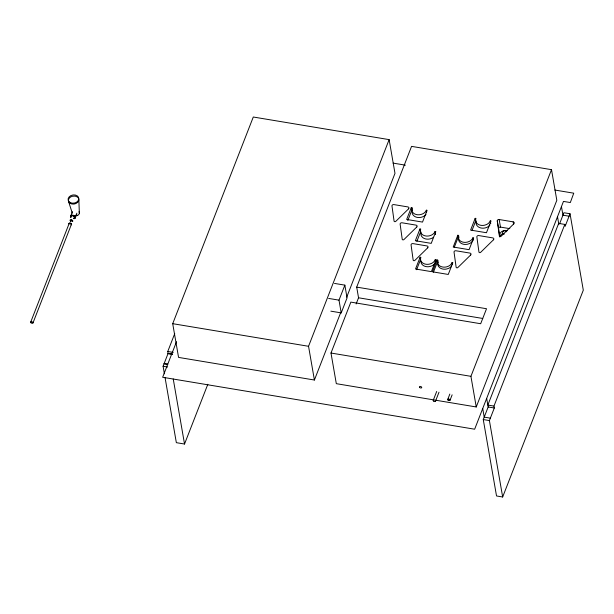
<?xml version="1.0" encoding="UTF-8"?>
<svg xmlns="http://www.w3.org/2000/svg" width="614" height="614" viewBox="0 0 614 614"><rect width="100%" height="100%" fill="white"/><g stroke="black" fill="none" stroke-linecap="round" stroke-linejoin="round"><path stroke-width="0.92" d="M70.771 215.882L72.406 211.692M30.708 322.112L69.121 223.573M33.002 322.88L71.424 224.34M74.371 218.116L74.117 218.753L73.918 218.016M75.23 217.379L76.865 213.188M340.801 312.326L314.406 380.028L178.567 357.409L172.711 323.678L253.29 117.013L389.13 139.624L394.986 173.355L346.71 297.176M164.391 373.803L163.086 366.251L168.098 353.395L167.768 351.484L174.729 333.617M176.525 341.691L162.649 377.272L474.653 429.209L563.468 201.407L570.322 202.543L573.752 193.187L554.841 190.033M165.051 377.572L176.348 442.671L184.53 444.029L207.816 384.303M314.406 380.028L308.55 346.288L389.13 139.624M330.854 311.16L341.207 312.887L338.997 300.146L344.853 285.142L334.5 283.422M341.207 312.887L347.063 297.882L344.853 285.142M433.699 399.883L336.311 383.673L330.992 353.035L350.847 302.119L480.678 323.731L486.526 308.727L356.696 287.114L411.564 146.37L551.502 169.664L556.821 200.294L476.241 406.967L435.587 400.198M356.135 303.961L358.545 297.782L356.696 287.114M411.25 207.686L406.668 219.444L422.516 222.084L427.106 210.326L426.339 210.195A7.545 5.741 -9.8 0 1 422.678 213.864L420.843 214.516A7.545 5.741 -9.8 0 1 413.683 213.327L412.547 212.175A7.545 5.741 -9.8 0 1 412.017 207.816L411.25 207.686L411.725 210.441L407.796 220.518M419.953 228.968L415.371 240.726L431.228 243.367L435.81 231.601L435.042 231.478A7.545 5.741 -9.8 0 1 431.381 235.139L429.547 235.799A7.545 5.741 -9.8 0 1 422.386 234.602L421.258 233.458A7.545 5.741 -9.8 0 1 420.72 229.091L419.953 228.968L420.49 232.061L416.891 241.302M420.114 257.235L415.524 268.993L431.381 271.634L435.971 259.875L435.203 259.745A7.545 5.741 -9.8 0 1 431.535 263.414L429.7 264.066A7.545 5.741 -9.8 0 1 422.539 262.876L421.411 261.725A7.545 5.741 -9.8 0 1 420.882 257.358L420.114 257.235L420.529 259.645L416.599 269.723M436.991 260.044L432.409 271.802L448.258 274.443L452.848 262.685L452.081 262.554A7.545 5.741 -9.8 0 1 448.42 266.223L446.585 266.875A7.545 5.741 -9.8 0 1 439.424 265.685L438.289 264.534A7.545 5.741 -9.8 0 1 437.759 260.167L436.991 260.044L437.352 262.109L433.423 272.186M457.806 235.262L453.216 247.028L469.073 249.668L473.663 237.902L472.895 237.779A7.545 5.741 -9.8 0 1 469.234 241.44L467.392 242.1A7.545 5.741 -9.8 0 1 460.231 240.903L459.103 239.759A7.545 5.741 -9.8 0 1 458.574 235.392L457.806 235.262L458.167 237.334L454.23 247.411M475.182 218.331L470.6 230.089L486.457 232.729L491.039 220.971L490.271 220.84A7.545 5.741 -9.8 0 1 486.61 224.509L484.776 225.161A7.545 5.741 -9.8 0 1 477.615 223.972L476.479 222.821A7.545 5.741 -9.8 0 1 475.95 218.454L475.182 218.331L475.658 221.086L472.059 230.319M433.223 400.351L436.7 391.448M435.526 401.126L438.995 392.223M447.752 399.422L449.839 394.065M450.047 400.198L452.134 394.84M476.241 406.967L470.93 376.328L551.502 169.664M559.653 223.619L563.898 212.743L570.038 213.764L583.3 290.176L502.666 496.987L496.526 495.966L483.264 419.554L488.168 406.982L486.672 398.379M493.971 406.092L564.803 224.417L558.663 223.396L487.838 405.071L493.971 406.092L494.308 408.003L489.404 420.575L502.666 496.987M570.038 213.764L565.133 226.336L564.803 224.417M393.098 163.109L405.394 165.158M569.086 216.197L562.954 215.176L561.457 206.565M499.174 219.528L513.174 221.861A1.581 1.205 -9.8 0 1 513.903 223.749L501.07 236.306A0.975 0.744 -9.8 0 1 499.366 236.022L497.271 220.871A1.481 1.128 -9.8 0 1 499.174 219.528L500.487 227.103A1.481 1.128 -9.8 0 0 498.591 228.439L499.765 236.966M411.725 210.441L412.493 210.571M475.658 221.086L476.426 221.209M500.487 227.103L509.82 228.654M458.167 237.334L458.927 237.457A7.545 5.741 -9.8 0 0 459.464 241.824L460.592 242.967A7.545 5.741 -9.8 0 0 467.753 244.165L469.587 243.505A7.545 5.741 -9.8 0 0 473.248 239.844L472.895 237.779M420.49 232.061L421.258 232.192M437.352 262.109L438.12 262.239A7.545 5.741 -9.8 0 0 438.649 266.599L439.777 267.75A7.545 5.741 -9.8 0 0 446.938 268.94L448.773 268.287A7.545 5.741 -9.8 0 0 451.62 266.046M358.545 297.782L482.734 318.459M328.643 298.427L338.997 300.146M172.711 323.678L308.55 346.288M330.992 353.035L470.93 376.328M167.768 351.484L173.217 352.398M168.098 353.395L172.641 354.155M167.983 353.679L172.534 354.439M488.168 406.982L494.308 408.003M164.145 363.534L167.783 364.14M164.03 363.818L167.668 364.424M490.356 418.142L484.216 417.121L482.719 408.51M163.086 366.251L167.63 367.011M483.264 419.554L489.404 420.575M507.417 230.649L506.089 230.403A5.388 4.098 -9.8 0 0 499.973 236.213M504.271 234.103L503.741 234.003A2.149 1.635 -9.8 0 1 502.666 232.069A2.149 1.635 -9.8 0 1 505.107 230.81L505.629 230.918A2.149 1.635 -9.8 0 1 506.711 231.785M68.53 201.354L72.275 213.158M73.972 217.993L74.14 218.592A2.31 1.366 21.3 0 0 74.724 216.757A2.31 1.366 21.3 0 0 71.846 215.537A2.31 1.366 21.3 0 0 70.787 217.08M557.504 216.704L558.886 224.67M513.174 221.861L513.611 224.386M497.271 220.871L498.591 228.439M490.271 220.84L490.747 223.596M458.574 235.392L458.811 236.766M452.081 262.554L452.441 264.619M435.042 231.478L435.579 234.571M437.759 260.167L438.12 262.239M435.971 259.875L436.247 261.48M435.203 259.745L435.618 262.155M426.339 210.195L426.653 212.037M412.017 207.816L412.332 209.65M173.232 378.938L184.53 444.029M76.151 214.992L76.259 215.614A1.044 0.798 -9.8 0 0 77.441 215.192M78.853 199.849L79.344 213.089M489.934 225.023A7.545 5.741 -9.8 0 1 487.086 227.257L485.252 227.917A7.545 5.741 -9.8 0 1 478.091 226.719L476.963 225.576A7.545 5.741 -9.8 0 1 476.103 222.721M434.804 263.583A7.545 5.741 -9.8 0 1 431.957 265.816L430.122 266.476A7.545 5.741 -9.8 0 1 422.962 265.286L421.833 264.135A7.545 5.741 -9.8 0 1 420.966 261.28M433.515 237.25A7.545 5.741 -9.8 0 1 431.918 238.24L430.084 238.892A7.545 5.741 -9.8 0 1 422.923 237.702L421.795 236.551A7.545 5.741 -9.8 0 1 420.935 233.704M426.001 214.378A7.545 5.741 -9.8 0 1 423.153 216.619L421.319 217.272A7.545 5.741 -9.8 0 1 414.158 216.082L413.03 214.931A7.545 5.741 -9.8 0 1 412.163 212.076M500.218 236.505A5.388 4.098 -9.8 0 1 502.49 233.711M70.909 216.658A2.356 1.389 21.3 0 1 73.327 215.276A2.356 1.389 21.3 0 1 74.77 217.962M70.871 221.37A1.451 0.86 21.3 0 1 70.265 219.904A1.451 0.86 21.3 0 1 72.375 220.257A1.451 0.86 21.3 0 1 72.252 221.6M74.048 218.691A2.264 1.335 21.3 0 0 74.77 217.233L74.094 216.489A2.264 1.335 21.3 0 0 71.247 215.898A2.264 1.335 21.3 0 0 71.024 217.671M69.06 223.972A1.366 0.806 21.3 0 1 69.689 223.059A1.366 0.806 21.3 0 1 71.385 223.78A1.366 0.806 21.3 0 1 71.055 224.824M70.863 221.178A1.059 0.629 21.3 0 1 70.756 220.188A1.059 0.629 21.3 0 1 72.252 220.564A1.059 0.629 21.3 0 1 72.099 221.493M69.121 223.765A1.213 0.714 21.3 0 1 70.733 223.381A1.213 0.714 21.3 0 1 70.963 224.724M78.953 211.784A3.461 2.633 -9.8 0 1 78.554 214.739A3.461 2.633 -9.8 0 1 74.893 215.836M75.246 216.174A1.566 1.19 -9.8 0 1 75.215 216.796M75.046 217.087A1.566 1.19 -9.8 0 1 74.455 217.556M75.23 216.604A1.566 1.19 -9.8 0 1 73.795 218.461M74.847 217.671A1.182 0.898 -9.8 0 1 74.655 217.87M75.085 217.556A1.182 0.898 -9.8 0 1 73.872 218.507M68.63 199.251L68.407 200.317A5.257 4.006 -9.8 0 0 76.067 203.48L78.055 201.899A5.265 4.006 -9.8 0 0 77.464 197.056L75.169 196.119L72.475 196.265A5.257 4.006 -9.8 0 0 69.205 198.268L68.63 199.251M408.609 208.814L395.769 221.37A0.975 0.744 -9.8 0 1 394.073 221.086L391.978 205.928A1.481 1.128 -9.8 0 1 393.873 204.592L407.873 206.918A1.581 1.205 -9.8 0 1 408.609 208.814M416.76 227.011L403.928 239.567A0.975 0.744 -9.8 0 1 402.224 239.283L400.128 224.133A1.481 1.128 -9.8 0 1 402.032 222.79L416.031 225.123A1.581 1.205 -9.8 0 1 416.76 227.011M427.705 247.833L414.872 260.39A0.975 0.744 -9.8 0 1 413.168 260.106L411.073 244.955A1.481 1.128 -9.8 0 1 412.976 243.612L426.976 245.945A1.581 1.205 -9.8 0 1 427.705 247.833M470.669 254.987L457.837 267.543A0.975 0.744 -9.8 0 1 456.133 267.259L454.038 252.101A1.481 1.128 -9.8 0 1 455.941 250.765L469.94 253.091A1.581 1.205 -9.8 0 1 470.669 254.987M493.487 239.782L480.647 252.339A0.975 0.744 -9.8 0 1 478.951 252.055L476.855 236.904A1.481 1.128 -9.8 0 1 478.751 235.561L492.75 237.894A1.581 1.205 -9.8 0 1 493.487 239.782M30.923 322.718A1.213 0.714 21.3 0 0 32.918 323.048A1.213 0.714 21.3 0 0 31.721 321.721A1.213 0.714 21.3 0 0 30.923 322.718M70.587 202.758A5.403 4.114 -9.8 0 0 78.815 198.821A5.403 4.114 -9.8 0 0 70.94 195.567A5.403 4.114 -9.8 0 0 70.587 202.758M419.638 387.426A1.213 0.714 21.3 0 0 421.641 387.756A1.213 0.714 21.3 0 0 420.436 386.429A1.213 0.714 21.3 0 0 419.638 387.426M433.446 400.965A1.213 0.714 21.3 0 0 435.441 401.295A1.213 0.714 21.3 0 0 434.236 399.96A1.213 0.714 21.3 0 0 433.446 400.965M447.967 400.036A1.213 0.714 21.3 0 0 449.962 400.366A1.213 0.714 21.3 0 0 448.765 399.031A1.213 0.714 21.3 0 0 447.967 400.036"/></g></svg>
